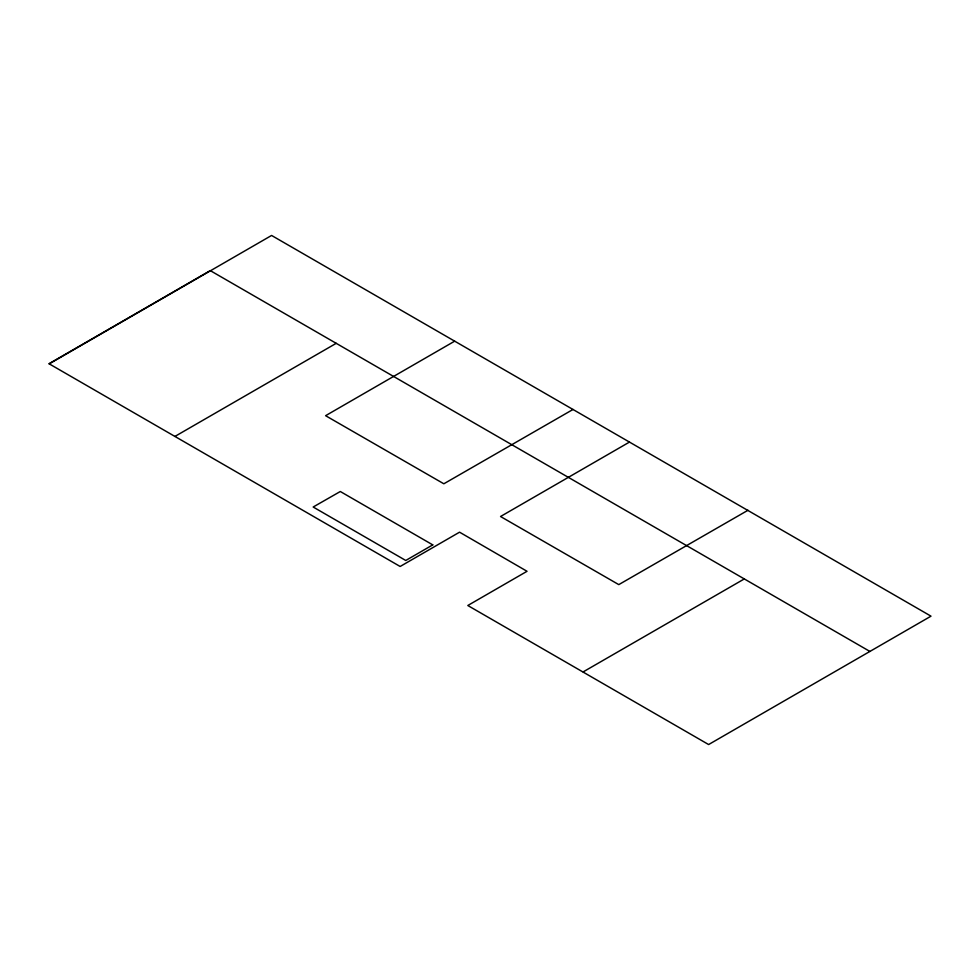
<?xml version="1.0" encoding="UTF-8"?>
<svg xmlns="http://www.w3.org/2000/svg" width="980" height="980" viewBox="0 0 980 980"><rect width="100%" height="100%" fill="white"/><g stroke="black" fill="none" stroke-linecap="round" stroke-linejoin="round"><path stroke-width="1.47" d="M49.233 363.862L271.582 235.457L931 616.163L708.626 744.543L467.803 605.505L527.044 571.291L459.559 532.177L400.146 566.477L49 363.727L210.271 270.615L869.897 651.443M174.93 436.431L336.214 343.319M454.671 341.163L325.593 415.692L443.842 483.789L573.043 409.444M629.466 442.078L500.535 516.509L618.784 584.619L747.985 510.262M583.149 671.9L744.335 578.911M432.768 544.88L405.757 560.474L313.171 507.015L340.305 491.507L432.768 544.88"/></g></svg>
